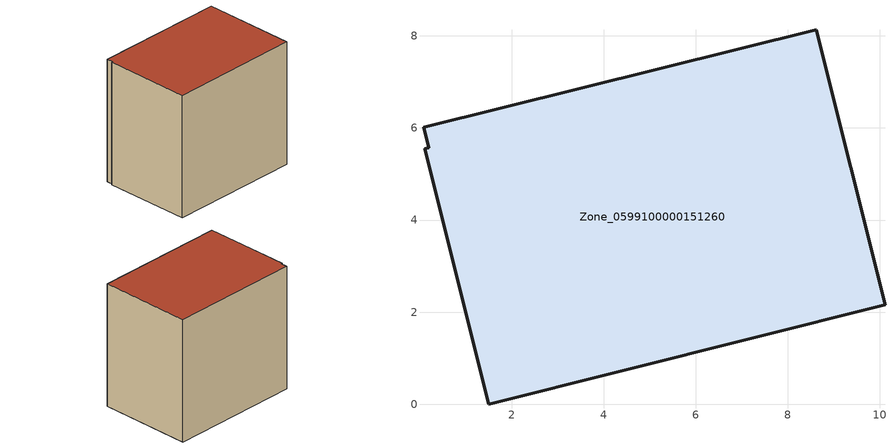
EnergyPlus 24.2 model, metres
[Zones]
Zone_0599100000151260
 floor ground (C_G): 0.2,5.58 0.09,6.01 8.62,8.13 10.11,2.16 1.5,0 0.11,5.55 z0
 wall outside (C_F): 10.11,2.16 8.62,8.13 0.09,6.01 0.2,5.58 0.11,5.55 1.5,0 10.11,2.16 z0:8.29
 roof outside (C_R): 0.09,6.01 0.2,5.58 0.11,5.55 1.5,0 10.11,2.16 8.62,8.13 z8.29
[BUILDING]
Pand.0599100000151260: North Axis=0; Terrain=City; Loads Convergence Tolerance Value=0.04; Temperature Convergence Tolerance Value=0.4; Solar Distribution=FullExterior; Maximum Number of Warmup Days=25; Minimum Number of Warmup Days=1
[Site:Location]
Rotterdam.The.Hague.AP_ZH_NLD Design_Conditions: Latitude=51.96; Longitude=4.45; Time Zone=1; Elevation=-4.5
[SITE:GROUNDTEMPERATURE:BUILDINGSURFACE]
18, 18, 18, 18, 18, 18, 18, 18, 18, 18, 18, 18
[MATERIAL] Thermal Absorptance=0.9; Solar Absorptance=0.7; Visible Absorptance=0.7
Name | Roughness | Thickness | Conductivity | Density | Specific Heat
G.TC.1965-1974 | MediumSmooth | 0.15 | 0.882353 | 540 | 1210
F.TC.1965-1974 | Rough | 0.3 | 0.697674 | 1920 | 840
R.TC.1965-1974 | MediumRough | 0.2 | 0.232558 | 1500 | 1000
[CONSTRUCTION]
C_G: G.TC.1965-1974
C_F: F.TC.1965-1974
C_R: R.TC.1965-1974
[ZONE]
Zone_0599100000151260: Type=1; Multiplier=1; Ceiling Height=Autocalculate; Volume=Autocalculate; Floor Area=autocalculate; Part of Total Floor Area=Yes
[ZONEINFILTRATION:DESIGNFLOWRATE]
Infil_Zone_0599100000151260: Zone or ZoneList or Space or SpaceList=Zone_0599100000151260; Schedule=AlwaysOn; Design Flow Rate Calculation Method=Flow/Area; Flow Rate per Floor Area=0.003; Constant Term Coefficient=1; Temperature Term Coefficient=0; Velocity Term Coefficient=0; Velocity Squared Term Coefficient=0
[HVACTEMPLATE:ZONE:IDEALLOADSAIRSYSTEM]
Zone_0599100000151260: Maximum Heating Supply Air Temperature=50; Minimum Cooling Supply Air Temperature=13; Maximum Heating Supply Air Humidity Ratio=0.0156; Minimum Cooling Supply Air Humidity Ratio=0.0077; Heating Limit=NoLimit; Cooling Limit=NoLimit; Dehumidification Control Type=ConstantSensibleHeatRatio; Cooling Sensible Heat Ratio=0.7; Dehumidification Setpoint=60; Humidification Control Type=None; Humidification Setpoint=30; Outdoor Air Method=None; Outdoor Air Flow Rate per Person=0.00944; Outdoor Air Flow Rate per Zone Floor Area=0; Outdoor Air Flow Rate per Zone=0; Demand Controlled Ventilation Type=None; Outdoor Air Economizer Type=NoEconomizer; Heat Recovery Type=None; Sensible Heat Recovery Effectiveness=0.7; Latent Heat Recovery Effectiveness=0.65
[ZONECONTROL:THERMOSTAT]
ThermostatControl_Zone_0599100000151260: Zone or ZoneList=Zone_0599100000151260; Control Type Schedule=DualSetpointControlType; Control 1=Thermostat_Zone_0599100000151260; Temperature Difference Between Cutout And Setpoint=0
[THERMOSTATSETPOINT:DUALSETPOINT]
Thermostat_Zone_0599100000151260: Heating Setpoint Temperature Schedule=HeatingSetpoint_Zone_0599100000151260; Cooling Setpoint Temperature Schedule=CoolingSetpoint_Zone_0599100000151260
[SCHEDULE:COMPACT]
HeatingSetpoint_Zone_0599100000151260: Through: 12/31, For: AllDays, Until: 24:00, 21
CoolingSetpoint_Zone_0599100000151260: Through: 12/31, For: AllDays, Until: 24:00, 24
DualSetpointControlType: Through: 12/31, For: AllDays, Until: 24:00, 4
AlwaysOn: Through: 12/31, For: AllDays, Until: 24:00, 1
